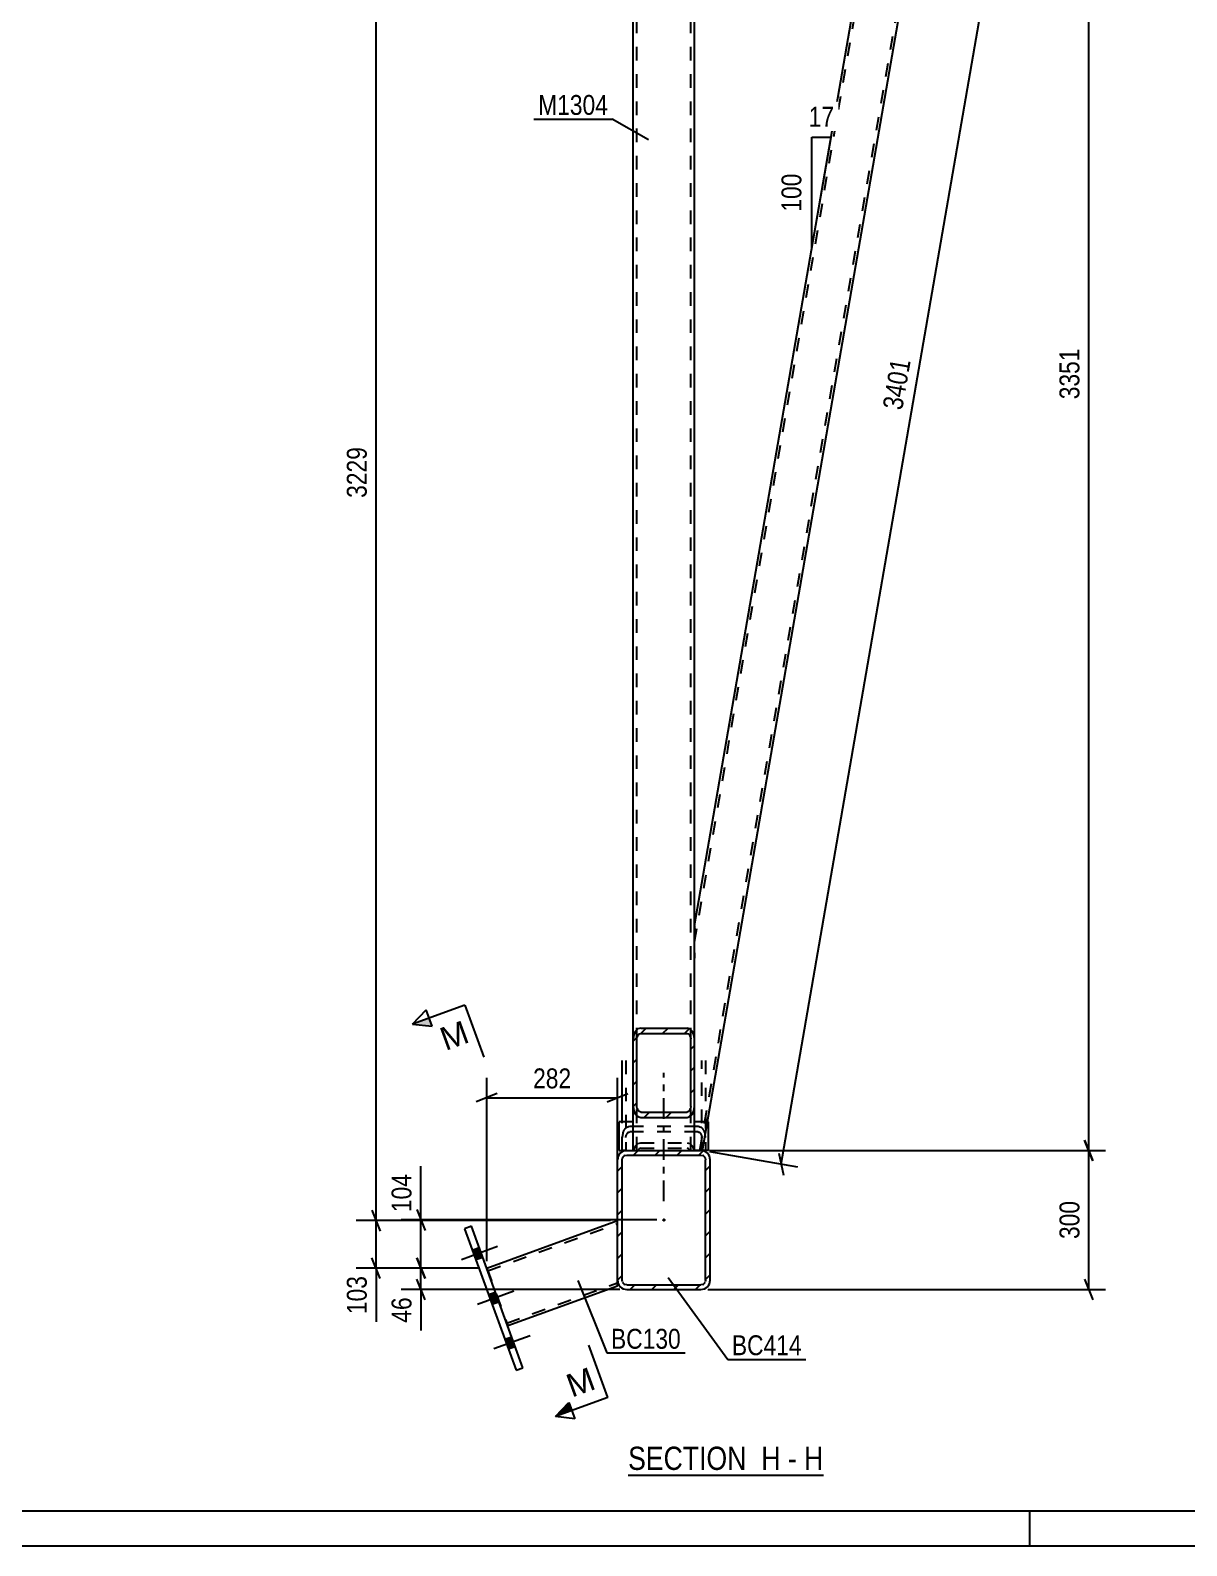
# Model space of a CAD drawing. Header units: millimetres. Extents: x -188 to 1001, y -654 to 187.
# Drawn here: x 227.5 to 393.8, y -653.8 to -435.8 of the extents above; entities that cross this region are included whole.
import ezdxf

# ---------------------------------------------------------------- set-up
doc = ezdxf.new("R2010")
doc.units = ezdxf.units.MM
doc.linetypes.add('DXK_LINE_DOT2', pattern=[3.9198, 1.9599, -1.9599])
doc.linetypes.add('DXK_LINE_DOT3', pattern=[5.9187, 2.979, -0.9799, 0.9799, -0.9799])
doc.styles.add('Arial', font='ARIAL.TTF', dxfattribs={"height": 0.2})
doc.styles.add('Arial Narrow', font='ARIALN.TTF', dxfattribs={"height": 0.2})

# ---------------------------------------------------------------- blocks, each defined once
blk = doc.blocks.new('Unknown-761542699-1162')
at = {"color": 5, "linetype": 'Continuous'}
for p, q in [((-182.8, -648.81), (996.2, -648.81)), ((371.2, -653.81), (371.2, -648.81)), ((-187.8, -653.81), (1001.2, -653.81))]:
    blk.add_line(p, q, dxfattribs=at)
blk = doc.blocks.new('Unknown-761542699-20 - 29409')
at = {"color": 6, "linetype": 'Continuous'}
blk.add_line((313.45, -643.66), (341.52, -643.66), dxfattribs=at)
at = {"color": 0, "linetype": 'Continuous'}
blk.add_wipeout([(331.55, -642.91), (331.55, -639.41), (313.45, -639.41), (313.45, -642.91)], dxfattribs=at)
at = {"color": 7, "linetype": 'Continuous', "style": 'Arial Narrow'}
blk.add_text('SECTION ', height=3.34, dxfattribs=at).set_placement((313.45, -642.91))
at = {"color": 0, "linetype": 'Continuous'}
blk.add_wipeout([(335.37, -642.91), (335.37, -639.41), (332.6, -639.41), (332.6, -642.91)], dxfattribs=at)
at = {"color": 7, "linetype": 'Continuous', "style": 'Arial Narrow'}
blk.add_text('H', height=3.34, dxfattribs=at).set_placement((332.6, -642.91))
at = {"color": 0, "linetype": 'Continuous'}
blk.add_wipeout([(337.7, -642.91), (337.7, -639.41), (336.42, -639.41), (336.42, -642.91)], dxfattribs=at)
at = {"color": 7, "linetype": 'Continuous', "style": 'Arial Narrow'}
blk.add_text('-', height=3.34, dxfattribs=at).set_placement((336.42, -642.91))
at = {"color": 0, "linetype": 'Continuous'}
blk.add_wipeout([(341.52, -642.91), (341.52, -639.41), (338.75, -639.41), (338.75, -642.91)], dxfattribs=at)
at = {"color": 7, "linetype": 'Continuous', "style": 'Arial Narrow'}
blk.add_text('H', height=3.34, dxfattribs=at).set_placement((338.75, -642.91))
blk = doc.blocks.new('Part-761542699-29412 - 29409')
at = {"linetype": 'Continuous'}
h = blk.add_hatch(dxfattribs=at)
h.set_pattern_fill('', scale=0.7, style=0, pattern_type=0)
h.set_pattern_definition([(45, (314.1915, -590.6467), (-1.57154, 1.57154), [])])
h.paths.add_polyline_path([(314.19, -580.92), (314.19, -590.65), (314.27, -591.24), (314.5, -591.75), (314.85, -592.09), (315.26, -592.2), (321.92, -592.2), (322.33, -592.09), (322.68, -591.75), (322.91, -591.24), (322.99, -590.65), (322.99, -580.92), (322.91, -580.32), (322.68, -579.81), (322.33, -579.48), (321.92, -579.36), (315.26, -579.36), (314.85, -579.48), (314.5, -579.81), (314.27, -580.32)])
h.paths.add_polyline_path([(314.88, -580.36), (315.05, -580.2), (315.26, -580.14), (321.92, -580.14), (322.13, -580.2), (322.3, -580.36), (322.42, -580.62), (322.46, -580.92), (322.46, -590.65), (322.42, -590.94), (322.3, -591.2), (322.13, -591.37), (321.92, -591.43), (315.26, -591.43), (315.05, -591.37), (314.88, -591.2), (314.77, -590.94), (314.72, -590.65), (314.72, -580.92), (314.77, -580.62)])
at = {"color": 2, "linetype": 'Continuous'}
for p, q in [((315.26, -579.36), (314.85, -579.48)), ((315.26, -579.36), (321.92, -579.36)), ((322.33, -579.48), (321.92, -579.36)), ((314.27, -580.32), (314.19, -580.92)), ((314.19, -590.65), (314.19, -580.92)), ((314.72, -580.92), (314.77, -580.62)), ((314.72, -590.65), (314.72, -580.92)), ((315.05, -580.2), (315.26, -580.14)), ((315.26, -580.14), (321.92, -580.14)), ((321.92, -580.14), (322.13, -580.2)), ((322.42, -580.62), (322.46, -580.92)), ((322.46, -590.65), (322.46, -580.92)), ((322.99, -580.92), (322.91, -580.32)), ((322.99, -590.65), (322.99, -580.92)), ((314.19, -596.96), (314.19, -590.65)), ((314.19, -590.65), (314.27, -591.24)), ((314.77, -590.94), (314.72, -590.65)), ((322.46, -590.65), (322.42, -590.94)), ((322.91, -591.24), (322.99, -590.65)), ((322.99, -596.96), (322.99, -590.65)), ((314.85, -592.09), (315.26, -592.2)), ((315.26, -591.43), (315.05, -591.37)), ((315.26, -591.43), (321.92, -591.43)), ((315.26, -592.2), (321.92, -592.2)), ((322.13, -591.37), (321.92, -591.43)), ((321.92, -592.2), (322.33, -592.09))]:
    blk.add_line(p, q, dxfattribs=at)
at = {"color": 7, "linetype": 'DXK_LINE_DOT2'}
for p, q in [((314.19, -590.65), (314.19, -580.92)), ((314.72, -596.96), (314.72, -580.92)), ((322.46, -596.96), (322.46, -580.92)), ((322.99, -590.65), (322.99, -580.92)), ((314.19, -596.96), (322.99, -596.96)), ((314.25, -596.96), (314.27, -596.82)), ((314.84, -596.96), (314.85, -596.93)), ((314.85, -595.98), (315.26, -595.86)), ((314.85, -596.93), (314.88, -596.86)), ((315.05, -596.7), (314.88, -596.86)), ((315.26, -596.64), (315.05, -596.7)), ((315.26, -595.86), (321.92, -595.86)), ((315.26, -596.64), (321.92, -596.64)), ((321.92, -595.86), (322.33, -595.98)), ((322.13, -596.7), (321.92, -596.64)), ((322.3, -596.86), (322.13, -596.7)), ((322.35, -596.96), (322.3, -596.86)), ((322.91, -596.82), (322.93, -596.96))]:
    blk.add_line(p, q, dxfattribs=at)
at = {"color": 7, "linetype": 'DXK_LINE_DOT3'}
blk.add_line((318.59, -604.24), (318.59, -585.78), dxfattribs=at)
at = {"color": 2, "linetype": 'Continuous'}
for centre, radius, start, end in [((315.65, -580.65), 1.42, 124.4664, 166.7051), ((321.53, -580.65), 1.42, 13.2949, 55.5336), ((315.46, -580.78), 0.709, 124.4664, 166.7051), ((321.73, -580.78), 0.709, 13.2949, 55.5336), ((315.65, -590.92), 1.42, 193.2949, 235.5336), ((315.46, -590.78), 0.709, 193.2949, 235.5336), ((321.73, -590.78), 0.709, 304.4664, 346.7051), ((321.53, -590.92), 1.42, 304.4664, 346.7051)]:
    blk.add_arc(centre, radius, start, end, dxfattribs=at)
at = {"color": 7, "linetype": 'DXK_LINE_DOT2'}
for centre, start, end in [((315.65, -597.14), 124.4664, 166.7051), ((321.53, -597.14), 13.2949, 55.5336)]:
    blk.add_arc(centre, 1.42, start, end, dxfattribs=at)
blk = doc.blocks.new('Part-761542699-29425 - 29409')
at = {"color": 7, "linetype": 'DXK_LINE_DOT2'}
for p, q in [((314.19, -404.29), (322.99, -404.29)), ((314.19, -420.34), (314.19, -404.29)), ((314.72, -596.96), (314.72, -404.29)), ((322.46, -596.96), (322.46, -404.29)), ((322.99, -420.34), (322.99, -404.29)), ((314.19, -596.96), (314.19, -580.92)), ((322.99, -596.96), (322.99, -580.92)), ((314.19, -596.96), (322.99, -596.96))]:
    blk.add_line(p, q, dxfattribs=at)
at = {"color": 2, "linetype": 'Continuous'}
for p, q in [((314.19, -580.92), (314.19, -420.34)), ((322.99, -580.92), (322.99, -420.34))]:
    blk.add_line(p, q, dxfattribs=at)
blk = doc.blocks.new('Part-761542699-29434 - 29409')
at = {"color": 2, "linetype": 'Continuous'}
blk.add_line((312.59, -592.86), (312.59, -584.01), dxfattribs=at)
at = {"color": 7, "linetype": 'DXK_LINE_DOT2'}
for p, q in [((313.12, -584.01), (313.12, -596.96)), ((324.06, -596.96), (324.06, -584.01)), ((324.59, -584.01), (324.59, -596.96)), ((312.59, -596.96), (312.59, -592.86)), ((312.67, -594.48), (312.59, -595.08)), ((313.12, -595.08), (313.17, -594.78)), ((313.66, -593.52), (313.25, -593.64)), ((313.45, -594.36), (313.66, -594.3)), ((323.52, -593.52), (313.66, -593.52)), ((323.52, -594.3), (313.66, -594.3)), ((323.93, -593.64), (323.52, -593.52)), ((323.52, -594.3), (323.73, -594.36)), ((324.02, -594.78), (324.06, -595.08)), ((324.52, -594.53), (324.51, -594.48)), ((324.59, -595.08), (324.52, -594.53)), ((313.12, -596.96), (312.59, -596.96)), ((324.59, -596.96), (324.06, -596.96))]:
    blk.add_line(p, q, dxfattribs=at)
for centre, radius, start, end in [((314.05, -594.81), 1.42, 124.4664, 166.7051), ((313.86, -594.94), 0.709, 124.4664, 166.7051), ((323.33, -594.94), 0.709, 13.2949, 55.5336), ((323.13, -594.81), 1.42, 13.2949, 55.5336)]:
    blk.add_arc(centre, radius, start, end, dxfattribs=at)
blk = doc.blocks.new('Part-761542699-29426 - 29409')
at = {"color": 2, "linetype": 'Continuous'}
for p, q in [((293.13, -613.89), (311.92, -607.05)), ((296.14, -622.16), (311.92, -616.42)), ((311.92, -616.42), (311.92, -615.63))]:
    blk.add_line(p, q, dxfattribs=at)
at = {"color": 7, "linetype": 'DXK_LINE_DOT2'}
for p, q in [((293.27, -614.27), (311.92, -607.48)), ((311.92, -607.12), (311.92, -607.05)), ((311.92, -615.63), (311.92, -607.05)), ((293.13, -613.89), (296.14, -622.16)), ((296, -621.79), (311.92, -615.99))]:
    blk.add_line(p, q, dxfattribs=at)
blk = doc.blocks.new('Part-761542699-29438 - 29409')
at = {"color": 2, "linetype": 'Continuous'}
for p, q in [((290.93, -607.85), (289.93, -608.21)), ((298.34, -628.21), (290.93, -607.85)), ((289.93, -608.21), (297.34, -628.57)), ((297.34, -628.57), (298.34, -628.21))]:
    blk.add_line(p, q, dxfattribs=at)
blk = doc.blocks.new('Part-761542699-29444 - 29409')
at = {"linetype": 'Continuous'}
h = blk.add_hatch(dxfattribs=at)
h.set_pattern_fill('', scale=0.7, style=0, pattern_type=0)
h.set_pattern_definition([(45, (311.9249, -615.6256), (-1.57154, 1.57154), [])])
h.paths.add_polyline_path([(311.92, -598.29), (311.92, -615.63), (312.03, -616.14), (312.32, -616.57), (312.75, -616.86), (313.26, -616.96), (323.92, -616.96), (324.44, -616.86), (324.87, -616.57), (325.16, -616.14), (325.26, -615.63), (325.26, -598.29), (325.16, -597.78), (324.87, -597.35), (324.44, -597.06), (323.92, -596.96), (313.26, -596.96), (312.75, -597.06), (312.32, -597.35), (312.03, -597.78)])
h.paths.add_polyline_path([(312.79, -597.82), (313, -597.68), (313.26, -597.63), (323.92, -597.63), (324.18, -597.68), (324.4, -597.82), (324.54, -598.04), (324.59, -598.29), (324.59, -615.63), (324.54, -615.88), (324.4, -616.1), (324.18, -616.24), (323.92, -616.29), (313.26, -616.29), (313, -616.24), (312.79, -616.1), (312.64, -615.88), (312.59, -615.63), (312.59, -598.29), (312.64, -598.04)])
blk.add_hatch(color=246, dxfattribs=at).paths.add_polyline_path([(318.59, -607.06, -1), (318.59, -606.86, -1)])
at = {"color": 2, "linetype": 'Continuous'}
for p, q in [((313.26, -596.96), (312.75, -597.06)), ((313.26, -596.96), (323.92, -596.96)), ((324.44, -597.06), (323.92, -596.96)), ((312.03, -597.78), (311.92, -598.29)), ((311.92, -615.63), (311.92, -598.29)), ((312.59, -598.29), (312.64, -598.04)), ((312.59, -615.63), (312.59, -598.29)), ((313, -597.68), (313.26, -597.63)), ((313.26, -597.63), (323.92, -597.63)), ((323.92, -597.63), (324.18, -597.68)), ((324.54, -598.04), (324.59, -598.29)), ((324.59, -615.63), (324.59, -598.29)), ((325.26, -598.29), (325.16, -597.78)), ((325.26, -615.63), (325.26, -598.29)), ((311.92, -615.63), (312.03, -616.14)), ((312.64, -615.88), (312.59, -615.63)), ((312.75, -616.86), (313.26, -616.96)), ((313.26, -616.29), (313, -616.24)), ((313.26, -616.29), (323.92, -616.29)), ((324.18, -616.24), (323.92, -616.29)), ((323.92, -616.96), (324.44, -616.86)), ((324.59, -615.63), (324.54, -615.88)), ((325.16, -616.14), (325.26, -615.63)), ((313.26, -616.96), (323.92, -616.96))]:
    blk.add_line(p, q, dxfattribs=at)
at = {"color": 7, "linetype": 'DXK_LINE_DOT3'}
blk.add_line((318.59, -606.96), (318.59, -606.96), dxfattribs=at)
at = {"color": 246, "linetype": 'DXK_LINE_DOT2'}
blk.add_line((318.59, -606.96), (318.59, -606.96), dxfattribs=at)
at = {"color": 246, "linetype": 'Continuous'}
blk.add_circle((318.59, -606.96), 0.1, dxfattribs=at)
at = {"color": 2, "linetype": 'Continuous'}
for centre, radius, start, end in [((313.26, -598.29), 1.33, 112.5, 157.5), ((323.92, -598.29), 1.33, 22.5, 67.5), ((313.26, -598.29), 0.667, 112.5, 157.5), ((323.92, -598.29), 0.667, 22.5, 67.5), ((313.26, -615.63), 1.33, 202.5, 247.5), ((313.26, -615.63), 0.667, 202.5, 247.5), ((323.92, -615.63), 0.667, 292.5, 337.5), ((323.92, -615.63), 1.33, 292.5, 337.5)]:
    blk.add_arc(centre, radius, start, end, dxfattribs=at)
blk = doc.blocks.new('Part-761542699-29513 - 29409')
at = {"color": 2, "linetype": 'Continuous'}
for p, q in [((312.19, -596.96), (312.19, -592.86)), ((314.19, -592.86), (312.19, -592.86)), ((312.19, -596.96), (313.26, -596.96))]:
    blk.add_line(p, q, dxfattribs=at)
at = {"color": 7, "linetype": 'DXK_LINE_DOT2'}
for p, q in [((314.19, -596.96), (314.19, -592.86)), ((313.26, -596.96), (314.19, -596.96))]:
    blk.add_line(p, q, dxfattribs=at)
blk = doc.blocks.new('Part-761542699-29514 - 29409')
at = {"color": 7, "linetype": 'DXK_LINE_DOT2'}
for p, q in [((322.99, -596.96), (322.99, -592.86)), ((324.87, -592.86), (322.99, -592.86)), ((324.16, -596.96), (322.99, -596.96))]:
    blk.add_line(p, q, dxfattribs=at)
at = {"color": 2, "linetype": 'Continuous'}
for p, q in [((324.99, -592.86), (324.87, -592.86)), ((324.99, -596.96), (324.99, -592.86)), ((324.99, -596.96), (324.16, -596.96))]:
    blk.add_line(p, q, dxfattribs=at)
blk = doc.blocks.new('Part-761542699-29531 - 29409')
at = {"color": 7, "linetype": 'DXK_LINE_DOT2'}
for p, q in [((323.75, -596.96), (362.39, -373.68)), ((322.99, -566.95), (356.04, -376)), ((322.99, -564.6), (322.99, -569.3)), ((322.99, -596.96), (322.99, -580.92)), ((323.92, -596.96), (322.99, -596.96))]:
    blk.add_line(p, q, dxfattribs=at)
at = {"color": 2, "linetype": 'Continuous'}
for p, q in [((324.16, -596.96), (362.83, -373.53)), ((322.99, -564.6), (355.6, -376.15)), ((322.99, -580.92), (322.99, -569.3)), ((324.1, -596.96), (323.92, -596.96)), ((324.16, -596.96), (324.1, -596.96))]:
    blk.add_line(p, q, dxfattribs=at)
blk = doc.blocks.new('Bolt-761542699-29549 - 29409')
at = {"linetype": 'Continuous'}
for points in [[(291.05, -611.28), (291.55, -612.66), (292.55, -612.3), (292.05, -610.92)], [(291.05, -611.28), (291.55, -612.66), (292.55, -612.3), (292.05, -610.92)], [(291.05, -611.28), (291.55, -612.66), (292.55, -612.3), (292.05, -610.92)], [(293.38, -617.7), (293.88, -619.08), (294.89, -618.72), (294.38, -617.34)], [(293.38, -617.7), (293.88, -619.08), (294.89, -618.72), (294.38, -617.34)], [(295.72, -624.12), (296.22, -625.5), (297.22, -625.14), (296.72, -623.76)], [(295.72, -624.12), (296.22, -625.5), (297.22, -625.14), (296.72, -623.76)], [(295.72, -624.12), (296.22, -625.5), (297.22, -625.14), (296.72, -623.76)]]:
    blk.add_hatch(color=1, dxfattribs=at).paths.add_polyline_path(points)
at = {"color": 1, "linetype": 'Continuous'}
for p, q in [((289.48, -612.63), (294.68, -610.74)), ((289.48, -612.63), (294.68, -610.74)), ((289.48, -612.63), (294.68, -610.74)), ((291.05, -611.28), (292.05, -610.92)), ((291.05, -611.28), (292.05, -610.92)), ((291.05, -611.28), (292.05, -610.92)), ((291.55, -612.66), (292.55, -612.3)), ((291.55, -612.66), (292.55, -612.3)), ((291.55, -612.66), (292.55, -612.3)), ((291.82, -619.05), (297.02, -617.16)), ((291.82, -619.05), (297.02, -617.16)), ((293.38, -617.7), (294.38, -617.34)), ((293.38, -617.7), (294.38, -617.34)), ((293.88, -619.08), (294.89, -618.72)), ((293.88, -619.08), (294.89, -618.72)), ((294.15, -625.47), (299.35, -623.58)), ((294.15, -625.47), (299.35, -623.58)), ((294.15, -625.47), (299.35, -623.58)), ((295.72, -624.12), (296.72, -623.76)), ((295.72, -624.12), (296.72, -623.76)), ((295.72, -624.12), (296.72, -623.76)), ((296.22, -625.5), (297.22, -625.14)), ((296.22, -625.5), (297.22, -625.14)), ((296.22, -625.5), (297.22, -625.14))]:
    blk.add_line(p, q, dxfattribs=at)
blk = doc.blocks.new('StraightDimension-761542699-34406 - 29409')
at = {"color": 7, "linetype": 'Continuous'}
for p, q in [((335.46, -598.91), (374.13, -375.48)), ((325.14, -597.13), (337.82, -599.32)), ((335.12, -597.33), (335.79, -600.5))]:
    blk.add_line(p, q, dxfattribs=at)
at = {"color": 0}
blk.add_wipeout([(354.78, -482.88), (350.64, -482.16), (349.19, -490.55), (353.33, -491.26)], dxfattribs=at)
at = {"color": 3, "style": 'Arial Narrow'}
blk.add_text('3401', height=2.863, rotation=80.1797, dxfattribs=at).set_placement((352.84, -490.57))
blk = doc.blocks.new('StraightDimension-761542699-33362 - 29409')
at = {"color": 7, "linetype": 'Continuous'}
for p, q in [((277.23, -607.05), (277.23, -391.8)), ((276.63, -605.55), (277.83, -608.55)), ((310.92, -607.05), (274.38, -607.05))]:
    blk.add_line(p, q, dxfattribs=at)
at = {"color": 0}
blk.add_wipeout([(276.48, -495.17), (272.28, -495.17), (272.28, -503.68), (276.48, -503.68)], dxfattribs=at)
at = {"color": 3, "style": 'Arial Narrow'}
blk.add_text('3229', height=2.863, rotation=90.0002, dxfattribs=at).set_placement((275.88, -503.08))
blk = doc.blocks.new('StraightDimension-761542699-33500 - 29409')
at = {"color": 7, "linetype": 'Continuous'}
for p, q in [((325.16, -596.96), (382.08, -596.96)), ((380.28, -598.46), (379.08, -595.46)), ((379.68, -616.96), (379.68, -596.96)), ((379.08, -615.46), (380.28, -618.46)), ((324.92, -616.96), (382.08, -616.96))]:
    blk.add_line(p, q, dxfattribs=at)
at = {"color": 0}
blk.add_wipeout([(378.93, -603.62), (374.73, -603.62), (374.73, -610.3), (378.93, -610.3)], dxfattribs=at)
at = {"color": 3, "style": 'Arial Narrow'}
blk.add_text('300', height=2.863, rotation=90.0002, dxfattribs=at).set_placement((378.33, -609.7))
blk = doc.blocks.new('StraightDimension-761542699-33499 - 29409')
at = {"color": 7, "linetype": 'Continuous'}
for p, q in [((379.68, -596.96), (379.68, -373.53)), ((325.16, -596.96), (382.08, -596.96)), ((379.08, -595.46), (380.28, -598.46))]:
    blk.add_line(p, q, dxfattribs=at)
at = {"color": 0}
blk.add_wipeout([(378.93, -480.99), (374.73, -480.99), (374.73, -489.5), (378.93, -489.5)], dxfattribs=at)
at = {"color": 3, "style": 'Arial Narrow'}
blk.add_text('3351', height=2.863, rotation=90.0002, dxfattribs=at).set_placement((378.33, -488.9))
blk = doc.blocks.new('StraightDimension-761542699-32800 - 29409')
at = {"color": 7, "linetype": 'Continuous'}
for p, q in [((293.13, -612.89), (293.13, -586.52)), ((311.92, -606.05), (311.92, -586.52)), ((294.63, -588.77), (291.63, -589.97)), ((293.13, -589.37), (311.92, -589.37)), ((310.42, -589.97), (313.42, -588.77))]:
    blk.add_line(p, q, dxfattribs=at)
at = {"color": 0}
blk.add_wipeout([(305.87, -588.62), (305.87, -584.42), (299.19, -584.42), (299.19, -588.62)], dxfattribs=at)
at = {"color": 3, "style": 'Arial Narrow'}
blk.add_text('282', height=2.863, dxfattribs=at).set_placement((299.79, -588.02))
blk = doc.blocks.new('StraightDimension-761542699-33363 - 29409')
at = {"color": 7, "linetype": 'Continuous'}
for p, q in [((276.63, -605.55), (277.83, -608.55)), ((310.92, -607.05), (274.38, -607.05)), ((277.23, -613.89), (277.23, -607.05)), ((277.83, -615.39), (276.63, -612.39)), ((292.13, -613.89), (274.38, -613.89))]:
    blk.add_line(p, q, dxfattribs=at)
at = {"color": 0}
blk.add_wipeout([(276.48, -614.42), (272.28, -614.42), (272.28, -621.1), (276.48, -621.1)], dxfattribs=at)
at = {"color": 7, "linetype": 'Continuous'}
blk.add_line((277.23, -613.89), (277.23, -621.63), dxfattribs=at)
blk.add_line((277.23, -613.89), (277.23, -621.63), dxfattribs=at)
at = {"color": 3, "style": 'Arial Narrow'}
blk.add_text('103', height=2.863, rotation=90.0002, dxfattribs=at).set_placement((275.88, -620.5))
blk = doc.blocks.new('AngleDimension-761542699-33207 - 29409')
at = {"color": 7, "linetype": 'Continuous'}
for p, q in [((339.86, -451.19), (342.62, -451.19)), ((339.86, -467.15), (342.62, -451.19)), ((339.86, -467.15), (339.86, -451.19)), ((341.71, -456.43), (342.62, -451.19))]:
    blk.add_line(p, q, dxfattribs=at)
at = {"color": 0}
for points in [[(343.67, -450.29), (343.67, -446.09), (338.81, -446.09), (338.81, -450.29)], [(338.96, -455.82), (334.76, -455.82), (334.76, -462.51), (338.96, -462.51)]]:
    blk.add_wipeout(points, dxfattribs=at)
at = {"color": 3, "style": 'Arial Narrow'}
blk.add_text('17', height=2.863, dxfattribs=at).set_placement((339.41, -449.69))
blk.add_text('100', height=2.863, rotation=90.0002, dxfattribs=at).set_placement((338.36, -461.91))
blk = doc.blocks.new('StraightDimension-761542699-33423 - 29409')
at = {"color": 7, "linetype": 'Continuous'}
for p, q in [((283.06, -605.46), (284.26, -608.46)), ((317.59, -606.96), (280.81, -606.96)), ((283.66, -613.89), (283.66, -606.96)), ((284.26, -615.39), (283.06, -612.39)), ((292.13, -613.89), (280.81, -613.89))]:
    blk.add_line(p, q, dxfattribs=at)
at = {"color": 0}
blk.add_wipeout([(282.91, -599.75), (278.71, -599.75), (278.71, -606.43), (282.91, -606.43)], dxfattribs=at)
at = {"color": 7, "linetype": 'Continuous'}
blk.add_line((283.66, -606.96), (283.66, -599.22), dxfattribs=at)
blk.add_line((283.66, -606.96), (283.66, -599.22), dxfattribs=at)
at = {"color": 3, "style": 'Arial Narrow'}
blk.add_text('104', height=2.863, rotation=90.0002, dxfattribs=at).set_placement((282.31, -605.83))
blk = doc.blocks.new('StraightDimension-761542699-33424 - 29409')
at = {"color": 7, "linetype": 'Continuous'}
for p, q in [((283.06, -612.39), (284.26, -615.39)), ((292.13, -613.89), (280.81, -613.89)), ((283.66, -616.96), (283.66, -613.89)), ((284.26, -618.46), (283.06, -615.46)), ((312.26, -616.96), (280.81, -616.96))]:
    blk.add_line(p, q, dxfattribs=at)
at = {"color": 0}
blk.add_wipeout([(282.91, -617.48), (278.71, -617.48), (278.71, -622.34), (282.91, -622.34)], dxfattribs=at)
at = {"color": 7, "linetype": 'Continuous'}
blk.add_line((283.66, -616.96), (283.66, -622.87), dxfattribs=at)
blk.add_line((283.66, -616.96), (283.66, -622.87), dxfattribs=at)
at = {"color": 3, "style": 'Arial Narrow'}
blk.add_text('46', height=2.863, rotation=90.0002, dxfattribs=at).set_placement((282.31, -621.74))
blk = doc.blocks.new('Mark-761542699-33232 - 29409')
at = {"color": 0}
blk.add_wipeout([(310.57, -447.99), (310.57, -444.99), (300.52, -444.99), (300.52, -447.99)], dxfattribs=at)
blk.add_wipeout([(310.57, -447.99), (310.57, -444.99), (300.52, -444.99), (300.52, -447.99)], dxfattribs=at)
at = {"color": 30, "linetype": 'Continuous'}
for p in [(299.92, -448.59), (316.37, -451.59)]:
    blk.add_line(p, (311.17, -448.59), dxfattribs=at)
at = {"color": 3, "style": 'Arial Narrow'}
blk.add_text('M1304', height=2.863, dxfattribs=at).set_placement((300.52, -447.99))
blk = doc.blocks.new('Mark-761542699-32993 - 29409')
at = {"color": 0}
blk.add_wipeout([(321.04, -625.48), (321.04, -622.48), (310.99, -622.48), (310.99, -625.48)], dxfattribs=at)
blk.add_wipeout([(321.04, -625.48), (321.04, -622.48), (310.99, -622.48), (310.99, -625.48)], dxfattribs=at)
at = {"color": 30, "linetype": 'Continuous'}
for p, q in [((306.21, -615.65), (310.39, -626.08)), ((310.39, -626.08), (321.64, -626.08))]:
    blk.add_line(p, q, dxfattribs=at)
at = {"color": 3, "style": 'Arial Narrow'}
blk.add_text('BC130', height=2.863, dxfattribs=at).set_placement((310.99, -625.48))
blk = doc.blocks.new('SectionMark-761542699-34592 - 29409')
at = {"color": 6, "linetype": 'Continuous'}
for p, q in [((282.48, -578.78), (284.4, -576.75)), ((305.8, -635.56), (303.03, -635.24))]:
    blk.add_line(p, q, dxfattribs=at)
at = {"color": 0, "linetype": 'Continuous'}
for points in [[(290.85, -581.32), (289.65, -578.03), (286, -579.36), (287.2, -582.65)], [(309.01, -631.2), (307.81, -627.91), (304.16, -629.24), (305.36, -632.53)]]:
    blk.add_wipeout(points, dxfattribs=at)
at = {"linetype": 'Continuous'}
for points in [[(284.83, -577.92), (285.26, -579.1), (282.48, -578.78)], [(304.95, -633.21), (305.38, -634.38), (303.03, -635.24)]]:
    blk.add_hatch(color=6, dxfattribs=at).paths.add_polyline_path(points)
at = {"color": 6, "linetype": 'Continuous'}
for p, q in [((290, -576.04), (282.48, -578.78)), ((285.26, -579.1), (284.4, -576.75)), ((290, -576.04), (292.73, -583.56)), ((282.48, -578.78), (285.26, -579.1)), ((310.55, -632.5), (307.81, -624.98)), ((310.55, -632.5), (303.03, -635.24)), ((303.03, -635.24), (304.95, -633.21)), ((304.95, -633.21), (305.8, -635.56))]:
    blk.add_line(p, q, dxfattribs=at)
at = {"color": 3, "linetype": 'Continuous', "style": 'Arial'}
for p in [(287.2, -582.65), (305.36, -632.53)]:
    blk.add_text('M', height=3.34, rotation=20.002, dxfattribs=at).set_placement(p)
blk = doc.blocks.new('Mark-761542699-33002 - 29409')
at = {"color": 0}
blk.add_wipeout([(338.42, -626.41), (338.42, -623.41), (328.37, -623.41), (328.37, -626.41)], dxfattribs=at)
blk.add_wipeout([(338.42, -626.41), (338.42, -623.41), (328.37, -623.41), (328.37, -626.41)], dxfattribs=at)
at = {"color": 30, "linetype": 'Continuous'}
for p, q in [((319.23, -615.24), (327.77, -627.01)), ((327.77, -627.01), (339.02, -627.01))]:
    blk.add_line(p, q, dxfattribs=at)
at = {"color": 3, "style": 'Arial Narrow'}
blk.add_text('BC414', height=2.863, dxfattribs=at).set_placement((328.37, -626.41))

msp = doc.modelspace()

# ---------------------------------------------------------------- block references
for name in ['Unknown-761542699-1162', 'Part-761542699-29531 - 29409', 'Part-761542699-29425 - 29409', 'Part-761542699-29412 - 29409', 'Part-761542699-29434 - 29409', 'Part-761542699-29513 - 29409', 'Part-761542699-29514 - 29409', 'Part-761542699-29444 - 29409', 'Part-761542699-29438 - 29409', 'Part-761542699-29426 - 29409', 'Bolt-761542699-29549 - 29409']:
    msp.add_blockref(name, (0, 0))

# ---------------------------------------------------------------- next in the draw order: block references
for name in ['StraightDimension-761542699-34406 - 29409', 'StraightDimension-761542699-33362 - 29409', 'Unknown-761542699-20 - 29409']:
    msp.add_blockref(name, (0, 0))

# ---------------------------------------------------------------- next in the draw order: block references
for name in ['Mark-761542699-33232 - 29409', 'StraightDimension-761542699-32800 - 29409', 'StraightDimension-761542699-33500 - 29409']:
    msp.add_blockref(name, (0, 0))

# ---------------------------------------------------------------- next in the draw order: block references
for name in ['StraightDimension-761542699-33499 - 29409', 'StraightDimension-761542699-33363 - 29409']:
    msp.add_blockref(name, (0, 0))

# ---------------------------------------------------------------- next in the draw order: block references
for name in ['AngleDimension-761542699-33207 - 29409', 'StraightDimension-761542699-33423 - 29409']:
    msp.add_blockref(name, (0, 0))

# ---------------------------------------------------------------- next in the draw order: block references
msp.add_blockref('StraightDimension-761542699-33424 - 29409', (0, 0))

# ---------------------------------------------------------------- next in the draw order: block references
msp.add_blockref('Mark-761542699-32993 - 29409', (0, 0))

# ---------------------------------------------------------------- next in the draw order: block references
for name in ['SectionMark-761542699-34592 - 29409', 'Mark-761542699-33002 - 29409']:
    msp.add_blockref(name, (0, 0))

doc.saveas('drawing.dxf')
